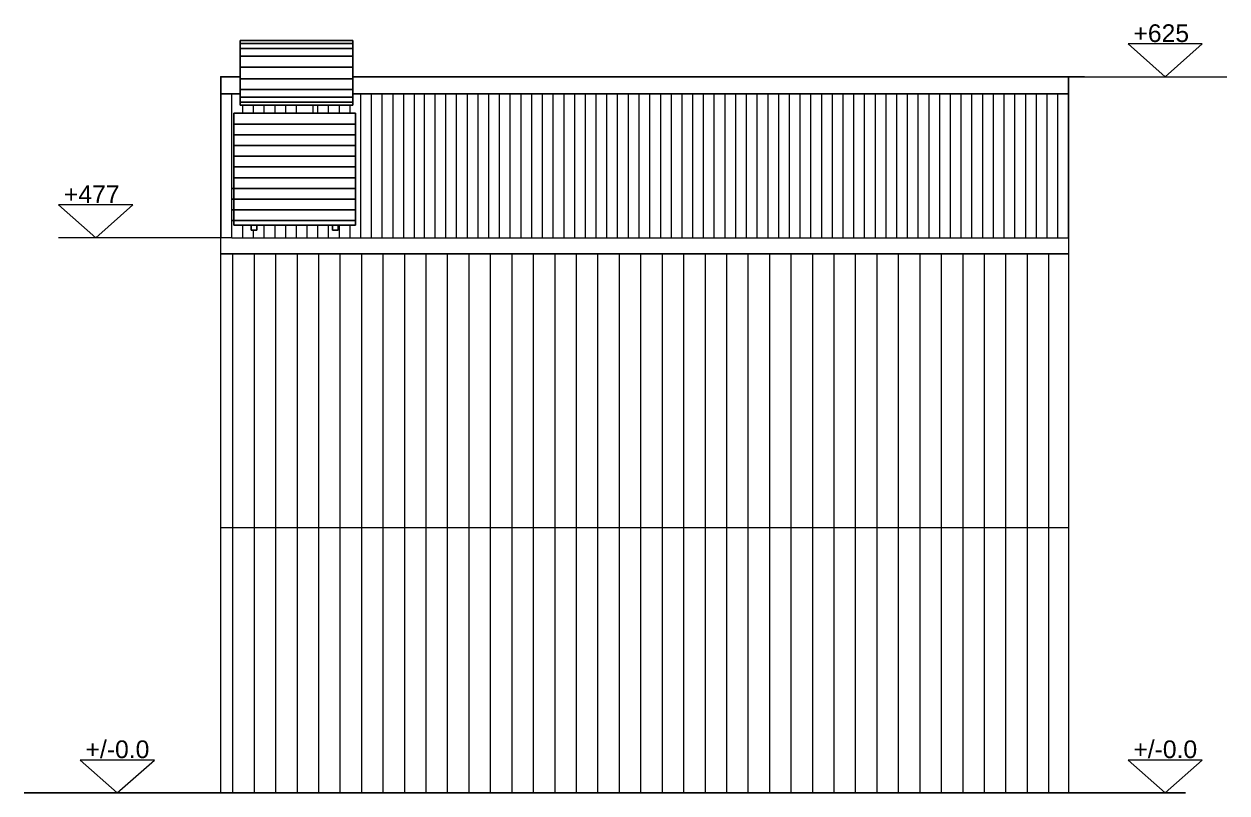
# Model space of a CAD drawing. Header units: millimetres. Extents: x 694 to 3188, y 608 to 2399.
# Drawn here: x 933 to 1954, y 608 to 1260 of the extents above; entities that cross this region are included whole.
import ezdxf

# ---------------------------------------------------------------- set-up
doc = ezdxf.new("R2010")
doc.units = ezdxf.units.MM
for name, color, linetype, lineweight in [('A-ANNO-DIMS', 3, 'Continuous', 18), ('A-ANNO-SYMB', 3, 'Continuous', 18), ('A-ELEV-MBE2', 4, 'Continuous', 25), ('A-ELEV-PATT', 8, 'Continuous', 18), ('A-FLOR-PATT', 8, 'Continuous', 18)]:
    doc.layers.add(name, color=color, linetype=linetype, lineweight=lineweight)
doc.styles.get("Standard").update_dxf_attribs({"font": 'Arial.ttf'})

msp = doc.modelspace()

# ---------------------------------------------------------------- hatches: boundary and pattern name
at = {"layer": 'A-ELEV-PATT'}
h = msp.add_hatch(dxfattribs=at)
h.set_pattern_fill('LINE', color=256, scale=5.738255, angle=90, style=0)
h.set_pattern_definition([(90, (-51396.866, 1514.35), (-18.2189595, 6e-15), [])])
h.paths.add_polyline_path([(1819.2, 1065.6), (1099.8, 1065.6), (1099.8, 833.2), (1819.2, 833.2)])
h.paths.add_polyline_path([(1819.2, 833.2), (1099.8, 833.2), (1099.8, 608.1), (1819.2, 608.1)])

# ---------------------------------------------------------------- linework, layer by layer
for p, q in [((1832.7, 1215.7), (1819.2, 1215.7)), ((1099.8, 608.1), (933, 608.1)), ((933, 608.1), (1918.5, 608.1))]:
    msp.add_line(p, q)
at = {"color": 0}
for p, q in [((1214.3, 1184.7), (1111, 1184.7)), ((1194.8, 1089.7), (1199.6, 1089.7))]:
    msp.add_line(p, q, dxfattribs=at)
at = {"color": 4}
msp.add_line((1125.8, 1089.7), (1130.6, 1089.7), dxfattribs=at)
at = {"layer": 'A-ANNO-DIMS'}
for p, q in [((1819.2, 1215.7), (1953.5, 1215.7)), ((1109.4, 1079), (962.3, 1079))]:
    msp.add_line(p, q, dxfattribs=at)
for points in [[(1869.7, 1243.6), (1901.1, 1215.7), (1932.6, 1243.6)], [(962.3, 1107), (993.8, 1079), (1025.3, 1107)], [(980.6, 636), (1012.1, 608.1), (1043.6, 636)], [(1869.6, 636), (1901, 608.1), (1932.5, 636)]]:
    msp.add_lwpolyline(points, close=True, dxfattribs=at)
at = {"layer": 'A-ANNO-SYMB', "color": 0}
for points in [[(1099.8, 608.1), (1099.8, 1079)], [(1109.4, 1079), (1819.2, 1079), (1819.2, 608.1)]]:
    msp.add_lwpolyline(points, dxfattribs=at)
at = {"layer": 'A-ELEV-MBE2'}
for p, q in [((1211.9, 1246.4), (1116.3, 1246.4)), ((1116.3, 1191.6), (1116.3, 1246.4)), ((1211.9, 1246.4), (1211.9, 1191.6)), ((1211.9, 1243.9), (1116.3, 1243.9)), ((1211.9, 1239.7), (1116.3, 1239.7)), ((1211.9, 1233.1), (1116.3, 1233.1)), ((1211.9, 1224), (1116.3, 1224)), ((1211.9, 1214), (1116.3, 1214)), ((1211.9, 1204.9), (1116.3, 1204.9)), ((1211.9, 1198.3), (1116.3, 1198.3)), ((1211.9, 1194.1), (1116.3, 1194.1)), ((1111, 1184.7), (1111, 1089.7)), ((1211.9, 1191.6), (1116.3, 1191.6)), ((1214.3, 1089.7), (1214.3, 1184.7)), ((1125.8, 1089.7), (1111, 1089.7)), ((1125.8, 1085.7), (1125.8, 1089.7)), ((1130.6, 1085.7), (1125.8, 1085.7)), ((1130.6, 1085.7), (1130.6, 1089.7)), ((1130.6, 1089.7), (1214.3, 1089.7)), ((1194.8, 1085.7), (1194.8, 1089.7)), ((1199.6, 1085.7), (1194.8, 1085.7)), ((1199.6, 1085.7), (1199.6, 1089.7))]:
    msp.add_line(p, q, dxfattribs=at)
at = {"layer": 'A-ELEV-MBE2', "color": 0}
for p, q in [((1099.8, 1201.3), (1116.3, 1201.3)), ((1211.9, 1201.3), (1819.2, 1201.3)), ((1099.8, 1065.6), (1819.2, 1065.6)), ((1819.2, 608.1), (1099.8, 608.1))]:
    msp.add_line(p, q, dxfattribs=at)
at = {"layer": 'A-ELEV-MBE2', "linetype": 'Continuous'}
for p, q in [((1214.3, 1184.7), (1111, 1184.7)), ((1214.3, 1175.6), (1111, 1175.6)), ((1214.3, 1166.5), (1111, 1166.5)), ((1214.3, 1157.4), (1111, 1157.4)), ((1214.3, 1148.3), (1111, 1148.3)), ((1214.3, 1139.2), (1111, 1139.2)), ((1214.3, 1130.1), (1111, 1130.1)), ((1214.3, 1120.9), (1109.4, 1120.9)), ((1214.3, 1111.8), (1109.4, 1111.8)), ((1214.3, 1102.7), (1109.4, 1102.7)), ((1214.3, 1093.7), (1109.4, 1093.7))]:
    msp.add_line(p, q, dxfattribs=at)
at = {"layer": 'A-ELEV-MBE2', "color": 0}
for points in [[(1099.8, 1079), (1099.8, 1215.7), (1116.3, 1215.7)], [(1211.9, 1215.7), (1819.2, 1215.7), (1819.2, 1079)]]:
    msp.add_lwpolyline(points, dxfattribs=at)
at = {"layer": 'A-ELEV-PATT', "color": 0}
msp.add_line((1099.8, 833.2), (1819.2, 833.2), dxfattribs=at)
at = {"layer": 'A-FLOR-PATT', "color": 0, "linetype": 'Continuous'}
for p, q in [((1109.4, 1079), (1109.4, 1201.3)), ((1810.1, 1079), (1810.1, 1201.3))]:
    msp.add_line(p, q, dxfattribs=at)
at = {"layer": 'A-FLOR-PATT', "linetype": 'Continuous'}
for p, q in [((1218.7, 1079), (1218.7, 1201.3)), ((1227.8, 1079), (1227.8, 1201.3)), ((1236.9, 1079), (1236.9, 1201.3)), ((1246.1, 1079), (1246.1, 1201.3)), ((1255.2, 1079), (1255.2, 1201.3)), ((1264.3, 1079), (1264.3, 1201.3)), ((1272.7, 1079), (1272.7, 1201.3)), ((1281.8, 1079), (1281.8, 1201.3)), ((1290.9, 1079), (1290.9, 1201.3)), ((1300, 1079), (1300, 1201.3)), ((1309.1, 1079), (1309.1, 1201.3)), ((1318.2, 1079), (1318.2, 1201.3)), ((1327.3, 1079), (1327.3, 1201.3)), ((1336.4, 1079), (1336.4, 1201.3)), ((1345.5, 1079), (1345.5, 1201.3)), ((1354.6, 1079), (1354.6, 1201.3)), ((1363.7, 1079), (1363.7, 1201.3)), ((1372.9, 1079), (1372.9, 1201.3)), ((1382, 1079), (1382, 1201.3)), ((1391.1, 1079), (1391.1, 1201.3)), ((1400.2, 1079), (1400.2, 1201.3)), ((1409.3, 1079), (1409.3, 1201.3)), ((1418.4, 1079), (1418.4, 1201.3)), ((1427.5, 1079), (1427.5, 1201.3)), ((1436.6, 1079), (1436.6, 1201.3)), ((1445.7, 1079), (1445.7, 1201.3)), ((1454.8, 1079), (1454.8, 1201.3)), ((1464, 1079), (1464, 1201.3)), ((1473.1, 1079), (1473.1, 1201.3)), ((1482.2, 1079), (1482.2, 1201.3)), ((1491.3, 1079), (1491.3, 1201.3)), ((1500.4, 1079), (1500.4, 1201.3)), ((1509.5, 1079), (1509.5, 1201.3)), ((1518.6, 1079), (1518.6, 1201.3)), ((1527.7, 1079), (1527.7, 1201.3)), ((1536.8, 1079), (1536.8, 1201.3)), ((1545.9, 1079), (1545.9, 1201.3)), ((1555, 1079), (1555, 1201.3)), ((1564.2, 1079), (1564.2, 1201.3)), ((1573.3, 1079), (1573.3, 1201.3)), ((1582.4, 1079), (1582.4, 1201.3)), ((1591.5, 1079), (1591.5, 1201.3)), ((1600.6, 1079), (1600.6, 1201.3)), ((1609.7, 1079), (1609.7, 1201.3)), ((1618.8, 1079), (1618.8, 1201.3)), ((1627.9, 1079), (1627.9, 1201.3)), ((1637, 1079), (1637, 1201.3)), ((1646.1, 1079), (1646.1, 1201.3)), ((1655.3, 1079), (1655.3, 1201.3)), ((1664.4, 1079), (1664.4, 1201.3)), ((1673.5, 1079), (1673.5, 1201.3)), ((1682.6, 1079), (1682.6, 1201.3)), ((1691.7, 1079), (1691.7, 1201.3)), ((1700.8, 1079), (1700.8, 1201.3)), ((1709.9, 1079), (1709.9, 1201.3)), ((1719, 1079), (1719, 1201.3)), ((1728.1, 1079), (1728.1, 1201.3)), ((1737.2, 1079), (1737.2, 1201.3)), ((1746.3, 1079), (1746.3, 1201.3)), ((1755.5, 1079), (1755.5, 1201.3)), ((1764.6, 1079), (1764.6, 1201.3)), ((1773.7, 1079), (1773.7, 1201.3)), ((1782.8, 1079), (1782.8, 1201.3)), ((1791.9, 1079), (1791.9, 1201.3)), ((1801, 1079), (1801, 1201.3)), ((1118.5, 1184.7), (1118.5, 1191.1)), ((1127.6, 1184.7), (1127.6, 1191.1)), ((1136.7, 1184.7), (1136.7, 1191.1)), ((1145.9, 1184.7), (1145.9, 1191.1)), ((1155, 1184.7), (1155, 1191.1)), ((1164.1, 1184.7), (1164.1, 1191.1)), ((1178.4, 1184.7), (1178.4, 1191.1)), ((1182.3, 1184.7), (1182.3, 1191.1)), ((1191.4, 1184.7), (1191.4, 1191.1)), ((1200.5, 1184.7), (1200.5, 1191.1)), ((1209.6, 1184.7), (1209.6, 1191.1)), ((1118.5, 1079), (1118.5, 1089.7)), ((1127.6, 1079), (1127.6, 1085.7)), ((1136.7, 1079), (1136.7, 1089.7)), ((1145.9, 1079), (1145.9, 1089.7)), ((1155, 1079), (1155, 1089.7)), ((1164.1, 1079), (1164.1, 1089.7)), ((1173.2, 1079), (1173.2, 1089.7)), ((1182.3, 1079), (1182.3, 1089.7)), ((1191.4, 1079), (1191.4, 1089.7)), ((1200.5, 1079), (1200.5, 1089.7)), ((1209.6, 1079), (1209.6, 1089.7))]:
    msp.add_line(p, q, dxfattribs=at)

# ---------------------------------------------------------------- texts
at = {"layer": 'A-ANNO-DIMS'}
for s, p in [('+625', (1874.2, 1245.2)), ('+477', (966.8, 1108.6)), ('+/-0.0', (985.1, 637.6)), ('+/-0.0', (1874.1, 637.6))]:
    msp.add_text(s, height=15.01, dxfattribs=at).set_placement(p)

doc.saveas('drawing.dxf')
